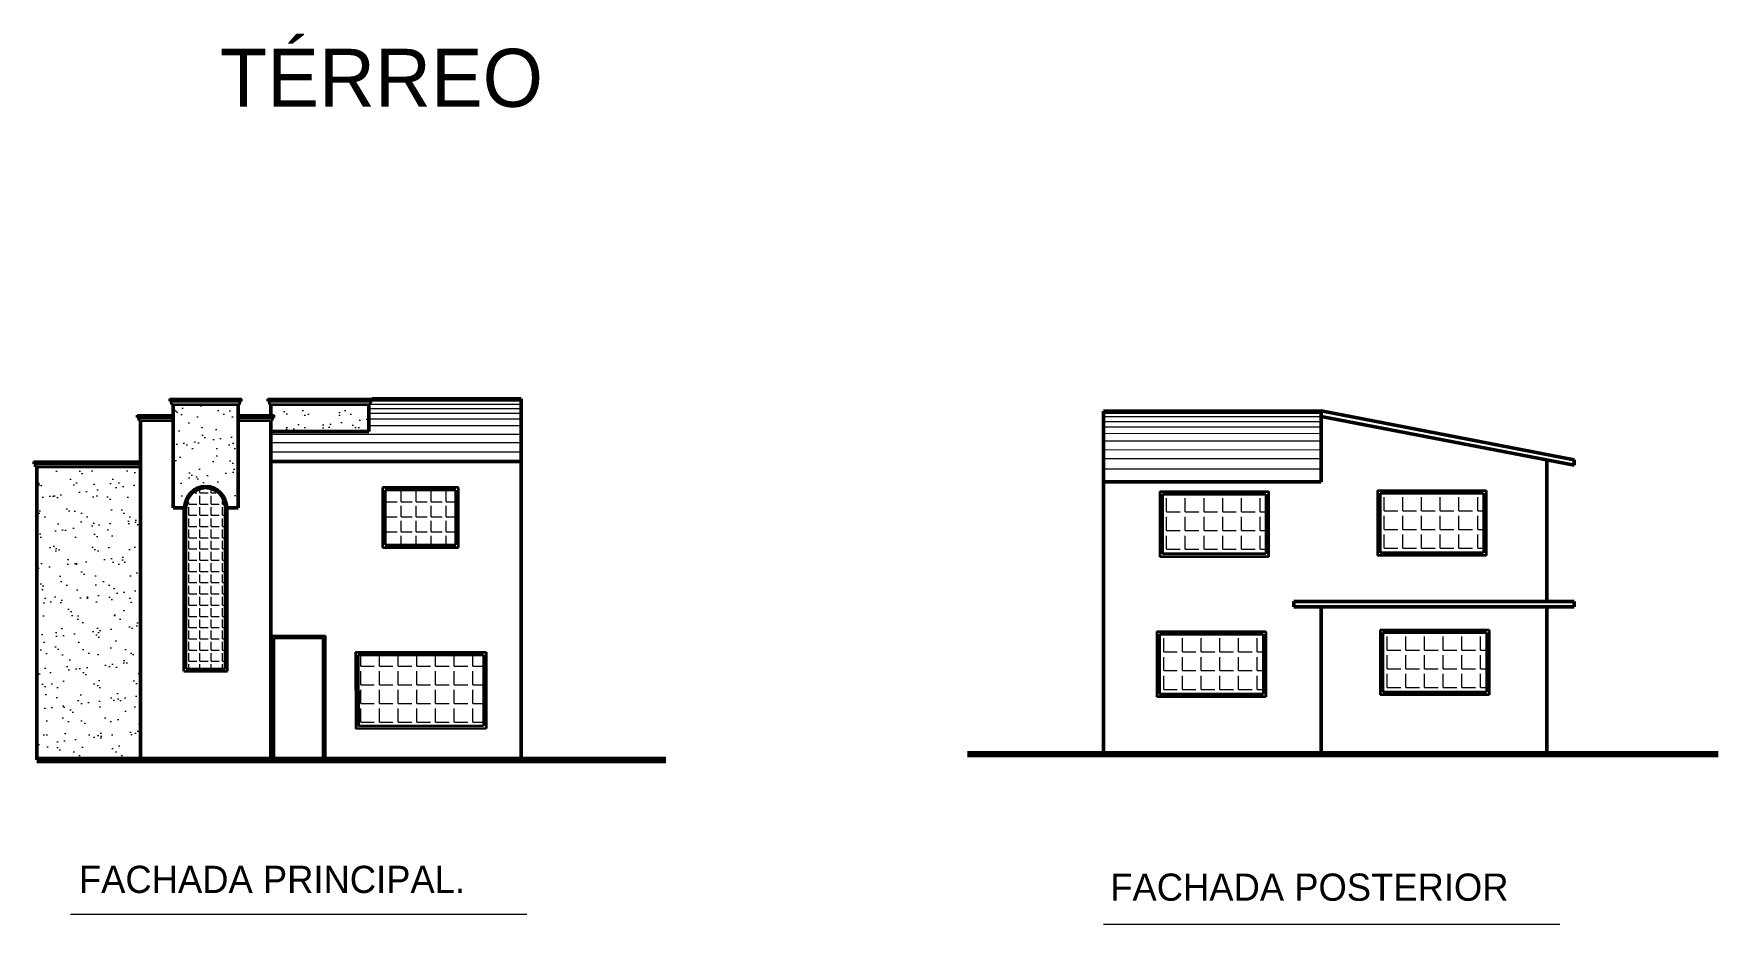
# Model space of a CAD drawing. Header units: millimetres. Extents: x 180.2 to 212.9, y 178.4 to 260.3.
# Drawn here: x 180.18 to 209.23, y 226.16 to 241.51 of the extents above; entities that cross this region are included whole.
import ezdxf

# ---------------------------------------------------------------- set-up
doc = ezdxf.new("R2010")
doc.units = ezdxf.units.MM
for name, color, linetype, lineweight in [('cable', 152, 'Continuous', 13), ('eje', 141, 'Continuous', 100), ('ejes', 2, 'Continuous', 100), ('fachada 2', 157, 'Continuous', 35), ('fachada 3', 22, 'Continuous', 50), ('fachda 1', 84, 'Continuous', 13)]:
    doc.layers.add(name, color=color, linetype=linetype, lineweight=lineweight)
pattern_1 = [(37.5, (138.52336, 77.9684), (-0.0147798, 0.452081), [0, -0.35663, 0, -0.3988625, 0, -0.3812656]), (7.5, (138.52336, 77.9684), (0.4152339, 0.662146), [0, -0.1923925, 0, -0.32143625, 0, -0.1231781]), (327.5, (138.23477, 77.9684), (0.7306555, 0.0013278), [0, -0.1173125, 0, -0.422325, 0, -0.55136875]), (317.5, (138.23477, 77.9684), (0.7053125, 0.2059246), [0, -0.05865625, 0, -0.2768575, 0, -0.31674375])]

msp = doc.modelspace()

# ---------------------------------------------------------------- hatches: boundary and pattern name
at = {"layer": 'fachda 1', "linetype": 'Continuous'}
h = msp.add_hatch(dxfattribs=at)
h.set_pattern_fill('AR-SAND', color=256, scale=0.234625, style=0)
h.set_pattern_definition(pattern_1)
h.paths.add_polyline_path([(183.706, 234.839), (183.706, 235.12), (182.58, 235.12), (182.58, 233.337), (182.767, 233.337, -0.993697), (183.518, 233.337), (183.706, 233.337)])
h.paths.add_polyline_path([(184.269, 235.12), (184.269, 234.933), (184.325, 234.933), (184.325, 234.895), (184.297, 234.895), (184.297, 234.839), (184.269, 234.839), (184.269, 234.651), (185.958, 234.651), (185.958, 235.12)])
h = msp.add_hatch(dxfattribs=at)
h.set_pattern_fill('AR-SAND', color=256, scale=0.234625, style=0)
h.set_pattern_definition(pattern_1)
h.paths.add_polyline_path([(182.017, 234.041), (180.233, 234.041), (180.233, 228.992), (182.017, 228.992)])
h = msp.add_hatch(dxfattribs=at)
h.set_pattern_fill('ANGLE', color=256, scale=1.173125, style=0)
h.set_pattern_definition([(0, (127.3315, 79.7224), (0, 0.3226094), [0.234625, -0.0879844]), (90, (127.3315, 79.7224), (-0.3226094, 2e-17), [0.234625, -0.0879844])])
h.paths.add_polyline_path([(203.397, 232.559), (205.18, 232.559), (205.18, 233.589), (203.397, 233.589)])
h = msp.add_hatch(dxfattribs=at)
h.set_pattern_fill('ANGLE', color=256, scale=1.173125, style=0)
h.set_pattern_definition([(0, (123.57943, 79.7041), (0, 0.3226094), [0.234625, -0.0879844]), (90, (123.57943, 79.7041), (-0.3226094, 2e-17), [0.234625, -0.0879844])])
h.paths.add_polyline_path([(199.645, 232.541), (201.428, 232.541), (201.428, 233.571), (199.645, 233.571)])
h = msp.add_hatch(dxfattribs=at)
h.set_pattern_fill('ANGLE', color=256, scale=1.173125, style=0)
h.set_pattern_definition([(0, (123.52903, 77.29055), (0, 0.3226094), [0.234625, -0.0879844]), (90, (123.52903, 77.29055), (-0.3226094, 2e-17), [0.234625, -0.0879844])])
h.paths.add_polyline_path([(199.594, 230.127), (201.378, 230.127), (201.378, 231.158), (199.594, 231.158)])
h = msp.add_hatch(dxfattribs=at)
h.set_pattern_fill('ANGLE', color=256, scale=1.173125, style=0)
h.set_pattern_definition([(0, (127.38198, 77.32212), (0, 0.3226094), [0.234625, -0.0879844]), (90, (127.38198, 77.32212), (-0.3226094, 2e-17), [0.234625, -0.0879844])])
h.paths.add_polyline_path([(203.447, 230.159), (205.231, 230.159), (205.231, 231.189), (203.447, 231.189)])
h = msp.add_hatch(dxfattribs=at)
h.set_pattern_fill('ANGLE', color=256, scale=1.173125, style=0)
h.set_pattern_definition([(0, (130.3275, 75.1107), (0, 0.3226094), [0.234625, -0.0879844]), (90, (130.3275, 75.1107), (-0.3226094, 2e-17), [0.234625, -0.0879844])])
h.paths.add_polyline_path([(185.774, 230.8), (185.778, 229.574), (187.936, 229.58), (187.933, 230.8)])

# ---------------------------------------------------------------- linework, layer by layer
at = {"layer": 'eje', "linetype": 'Continuous'}
for p, q in [((180.233, 228.992), (191.079, 228.992)), ((196.28, 229.092), (209.23, 229.095))]:
    msp.add_line(p, q, dxfattribs=at)
at = {"layer": 'ejes', "lineweight": 13}
for p, q in [((180.81, 226.334), (188.68, 226.334)), ((198.63, 226.158), (206.5, 226.158))]:
    msp.add_line(p, q, dxfattribs=at)
at = {"layer": 'fachada 2', "linetype": 'Continuous'}
for p, q in [((182.523, 235.214), (183.762, 235.214)), ((182.523, 235.177), (182.523, 235.214)), ((182.523, 235.177), (183.762, 235.177)), ((182.551, 235.12), (182.551, 235.177)), ((182.551, 235.12), (183.734, 235.12)), ((183.734, 235.12), (183.734, 235.177)), ((183.762, 235.177), (183.762, 235.214)), ((184.213, 235.214), (184.269, 235.214)), ((184.213, 235.177), (184.213, 235.214)), ((184.213, 235.177), (186.015, 235.177)), ((184.241, 235.12), (184.241, 235.177)), ((184.241, 235.177), (184.269, 235.177)), ((184.241, 235.12), (185.986, 235.12)), ((184.269, 235.214), (186.015, 235.214)), ((185.986, 235.12), (185.986, 235.177)), ((186.015, 235.177), (186.015, 235.214)), ((181.96, 234.933), (182.58, 234.933)), ((181.96, 234.895), (181.96, 234.933)), ((181.96, 234.895), (182.58, 234.895)), ((181.988, 234.839), (181.988, 234.895)), ((181.988, 234.839), (182.58, 234.839)), ((183.706, 234.933), (184.325, 234.933)), ((183.706, 234.895), (184.325, 234.895)), ((183.706, 234.839), (184.297, 234.839)), ((184.297, 234.839), (184.297, 234.895)), ((184.325, 234.895), (184.325, 234.933)), ((180.177, 234.135), (182.017, 234.135)), ((180.177, 234.097), (180.177, 234.135)), ((180.177, 234.097), (182.017, 234.097)), ((180.205, 234.041), (180.205, 234.097)), ((180.205, 234.041), (182.017, 234.041)), ((186.191, 233.688), (186.191, 232.655)), ((186.191, 233.641), (186.191, 233.641)), ((187.505, 233.687), (186.191, 233.688)), ((186.238, 233.688), (186.238, 233.688)), ((186.238, 233.641), (186.238, 232.701)), ((187.458, 233.64), (186.238, 233.641)), ((187.458, 232.701), (187.458, 233.64)), ((187.505, 232.655), (187.505, 233.687)), ((199.598, 233.618), (201.475, 233.618)), ((199.598, 233.618), (199.598, 232.494)), ((201.475, 233.618), (201.475, 232.494)), ((203.35, 233.636), (205.227, 233.636)), ((203.35, 233.636), (203.35, 232.512)), ((203.397, 233.589), (205.18, 233.589)), ((203.397, 233.589), (203.397, 232.559)), ((205.18, 233.589), (205.18, 232.559)), ((205.227, 233.636), (205.227, 232.512)), ((182.767, 230.522), (182.767, 233.337)), ((182.805, 230.559), (182.805, 233.337)), ((183.479, 230.559), (183.479, 233.338)), ((183.518, 230.522), (183.518, 233.337)), ((199.645, 233.571), (201.428, 233.571)), ((199.645, 233.571), (199.645, 232.541)), ((201.428, 233.571), (201.428, 232.541)), ((186.191, 232.701), (186.191, 232.701)), ((186.191, 232.655), (187.505, 232.655)), ((186.238, 232.701), (187.458, 232.701)), ((186.238, 232.655), (186.238, 232.655)), ((201.475, 232.494), (199.598, 232.494)), ((201.428, 232.541), (199.645, 232.541)), ((205.227, 232.512), (203.35, 232.512)), ((205.18, 232.559), (203.397, 232.559)), ((184.288, 228.992), (184.288, 231.132)), ((184.288, 231.132), (185.207, 231.132)), ((184.325, 228.992), (184.325, 231.094)), ((184.325, 231.094), (185.17, 231.094)), ((185.17, 228.992), (185.17, 231.094)), ((185.207, 228.992), (185.207, 231.132)), ((199.548, 231.205), (201.425, 231.205)), ((199.548, 231.205), (199.548, 230.08)), ((199.594, 231.158), (201.378, 231.158)), ((199.594, 231.158), (199.594, 230.127)), ((201.378, 231.158), (201.378, 230.127)), ((201.425, 231.205), (201.425, 230.08)), ((203.4, 231.236), (203.4, 230.112)), ((203.4, 231.236), (205.277, 231.236)), ((203.447, 231.189), (203.447, 230.159)), ((203.447, 231.189), (205.231, 231.189)), ((205.231, 231.189), (205.231, 230.159)), ((205.277, 231.236), (205.277, 230.112)), ((185.727, 230.847), (187.98, 230.847)), ((185.727, 230.847), (185.731, 229.527)), ((185.727, 230.8), (185.727, 230.8)), ((185.774, 230.848), (185.774, 230.847)), ((185.774, 230.8), (187.933, 230.8)), ((185.774, 230.8), (185.778, 229.574)), ((187.933, 230.8), (187.936, 229.58)), ((187.98, 230.847), (187.983, 229.534)), ((182.767, 230.522), (183.518, 230.522)), ((182.805, 230.559), (183.479, 230.559)), ((201.378, 230.127), (199.594, 230.127)), ((205.277, 230.112), (203.4, 230.112)), ((205.231, 230.159), (203.447, 230.159)), ((201.425, 230.08), (199.548, 230.08)), ((185.731, 229.574), (185.731, 229.574)), ((187.983, 229.534), (185.731, 229.527)), ((187.936, 229.58), (185.778, 229.574)), ((185.778, 229.527), (185.778, 229.527))]:
    msp.add_line(p, q, dxfattribs=at)
for centre, radius, start, end in [((183.143, 233.335), 0.375, 0.3623, 179.6377), ((183.142, 233.336), 0.337, 0.2017, 179.7983)]:
    msp.add_arc(centre, radius, start, end, dxfattribs=at)
at = {"layer": 'fachada 3', "linetype": 'Continuous'}
for p, q in [((182.58, 233.337), (182.58, 235.12)), ((183.706, 234.839), (183.706, 235.12)), ((184.269, 234.933), (184.269, 235.12)), ((185.958, 234.651), (185.958, 235.12)), ((188.586, 235.214), (186.015, 235.214)), ((188.586, 228.992), (188.586, 235.214)), ((182.017, 228.992), (182.017, 234.839)), ((183.706, 233.337), (183.706, 234.839)), ((184.269, 228.992), (184.269, 234.839)), ((198.626, 235.005), (202.38, 235.006)), ((198.626, 229.099), (198.626, 235.005)), ((202.38, 235.006), (206.744, 234.166)), ((202.38, 233.786), (202.38, 235.006)), ((202.38, 234.91), (206.744, 234.07)), ((184.269, 234.651), (185.958, 234.651)), ((180.233, 228.992), (180.233, 234.041)), ((184.269, 234.135), (188.586, 234.135)), ((206.275, 231.722), (206.275, 234.16)), ((206.744, 234.07), (206.744, 234.166)), ((198.627, 233.785), (202.38, 233.786)), ((182.58, 233.337), (182.767, 233.337)), ((183.518, 233.337), (183.706, 233.337)), ((201.911, 231.721), (206.744, 231.722)), ((201.911, 231.627), (201.911, 231.721)), ((201.911, 231.627), (206.744, 231.628)), ((202.38, 229.099), (202.38, 231.627)), ((206.275, 229.099), (206.275, 231.628)), ((206.744, 231.628), (206.744, 231.722))]:
    msp.add_line(p, q, dxfattribs=at)
at = {"layer": 'fachda 1', "linetype": 'Continuous'}
for p, q in [((188.586, 235.045), (185.958, 235.045)), ((188.586, 235.172), (185.986, 235.172)), ((188.586, 235.12), (185.986, 235.12)), ((188.586, 234.963), (185.956, 234.963)), ((188.586, 234.867), (185.958, 234.867)), ((198.626, 234.967), (202.38, 234.968)), ((198.626, 234.91), (202.38, 234.911)), ((198.626, 234.826), (202.38, 234.827)), ((188.586, 234.599), (184.269, 234.599)), ((188.586, 234.599), (184.269, 234.599)), ((188.586, 234.599), (184.269, 234.599)), ((188.586, 234.749), (185.958, 234.749)), ((198.626, 234.733), (202.38, 234.734)), ((198.626, 234.62), (202.38, 234.621)), ((198.626, 234.489), (202.38, 234.49)), ((188.586, 234.457), (184.269, 234.457)), ((188.586, 234.293), (184.269, 234.293)), ((198.626, 234.338), (202.38, 234.339)), ((198.626, 234.188), (202.38, 234.189)), ((198.627, 234.01), (202.381, 234.011)), ((182.959, 233.595), (182.991, 233.595)), ((183.043, 233.595), (183.043, 233.632)), ((183.043, 233.595), (183.184, 233.595)), ((183.237, 233.595), (183.236, 233.635)), ((183.237, 233.595), (183.325, 233.594)), ((186.258, 233.44), (186.258, 233.628)), ((186.517, 233.44), (186.517, 233.628)), ((186.775, 233.44), (186.775, 233.628)), ((187.033, 233.44), (187.033, 233.628)), ((187.291, 233.44), (187.291, 233.628)), ((182.85, 233.402), (182.85, 233.436)), ((182.85, 233.402), (182.991, 233.402)), ((182.85, 233.208), (182.85, 233.349)), ((183.043, 233.402), (183.043, 233.542)), ((183.043, 233.402), (183.184, 233.402)), ((183.043, 233.208), (183.043, 233.349)), ((183.237, 233.402), (183.237, 233.542)), ((183.237, 233.402), (183.378, 233.402)), ((183.237, 233.208), (183.237, 233.349)), ((183.431, 233.402), (183.431, 233.455)), ((183.431, 233.402), (183.451, 233.402)), ((183.431, 233.208), (183.431, 233.349)), ((186.258, 233.44), (186.446, 233.44)), ((186.258, 233.182), (186.258, 233.37)), ((186.517, 233.44), (186.704, 233.44)), ((186.517, 233.182), (186.517, 233.37)), ((186.775, 233.44), (186.962, 233.44)), ((186.775, 233.182), (186.775, 233.37)), ((187.033, 233.44), (187.22, 233.44)), ((187.033, 233.182), (187.033, 233.37)), ((187.291, 233.44), (187.456, 233.44)), ((187.291, 233.182), (187.291, 233.37)), ((182.85, 233.208), (182.991, 233.208)), ((182.85, 233.014), (182.85, 233.155)), ((182.85, 233.014), (182.991, 233.014)), ((183.043, 233.208), (183.184, 233.208)), ((183.043, 233.014), (183.043, 233.155)), ((183.043, 233.014), (183.184, 233.014)), ((183.237, 233.208), (183.378, 233.208)), ((183.237, 233.014), (183.237, 233.155)), ((183.237, 233.014), (183.378, 233.014)), ((183.431, 233.208), (183.479, 233.208)), ((183.431, 233.014), (183.431, 233.155)), ((183.431, 233.014), (183.479, 233.014)), ((186.258, 233.182), (186.446, 233.182)), ((186.258, 232.924), (186.258, 233.112)), ((186.517, 233.182), (186.704, 233.182)), ((186.517, 232.924), (186.517, 233.112)), ((186.775, 233.182), (186.962, 233.182)), ((186.775, 232.924), (186.775, 233.112)), ((187.033, 233.182), (187.22, 233.182)), ((187.033, 232.924), (187.033, 233.112)), ((187.291, 233.182), (187.456, 233.182)), ((187.291, 232.924), (187.291, 233.112)), ((182.85, 232.821), (182.85, 232.962)), ((182.85, 232.821), (182.991, 232.821)), ((182.85, 232.627), (182.85, 232.768)), ((183.043, 232.821), (183.043, 232.962)), ((183.043, 232.821), (183.184, 232.821)), ((183.043, 232.627), (183.043, 232.768)), ((183.237, 232.821), (183.237, 232.962)), ((183.237, 232.821), (183.378, 232.821)), ((183.237, 232.627), (183.237, 232.768)), ((183.431, 232.821), (183.431, 232.962)), ((183.431, 232.821), (183.479, 232.821)), ((183.431, 232.627), (183.431, 232.768)), ((186.258, 232.924), (186.446, 232.924)), ((186.258, 232.701), (186.258, 232.854)), ((186.517, 232.924), (186.704, 232.924)), ((186.517, 232.701), (186.517, 232.854)), ((186.775, 232.924), (186.962, 232.924)), ((186.775, 232.701), (186.775, 232.854)), ((187.033, 232.924), (187.22, 232.924)), ((187.033, 232.701), (187.033, 232.854)), ((187.291, 232.924), (187.456, 232.924)), ((187.291, 232.701), (187.291, 232.854)), ((182.85, 232.627), (182.991, 232.627)), ((182.85, 232.434), (182.85, 232.575)), ((182.85, 232.434), (182.991, 232.434)), ((183.043, 232.627), (183.184, 232.627)), ((183.043, 232.434), (183.043, 232.575)), ((183.043, 232.434), (183.184, 232.434)), ((183.237, 232.627), (183.378, 232.627)), ((183.237, 232.434), (183.237, 232.575)), ((183.237, 232.434), (183.378, 232.434)), ((183.431, 232.627), (183.479, 232.627)), ((183.431, 232.434), (183.431, 232.575)), ((183.431, 232.434), (183.479, 232.434)), ((182.85, 232.24), (182.85, 232.381)), ((182.85, 232.24), (182.991, 232.24)), ((182.85, 232.047), (182.85, 232.187)), ((183.043, 232.24), (183.043, 232.381)), ((183.043, 232.24), (183.184, 232.24)), ((183.043, 232.047), (183.043, 232.187)), ((183.237, 232.24), (183.237, 232.381)), ((183.237, 232.24), (183.378, 232.24)), ((183.237, 232.047), (183.237, 232.187)), ((183.431, 232.24), (183.431, 232.381)), ((183.431, 232.24), (183.479, 232.24)), ((183.431, 232.047), (183.431, 232.187)), ((182.85, 232.047), (182.991, 232.047)), ((182.85, 231.853), (182.85, 231.994)), ((182.85, 231.853), (182.991, 231.853)), ((183.043, 232.047), (183.184, 232.047)), ((183.043, 231.853), (183.043, 231.994)), ((183.043, 231.853), (183.184, 231.853)), ((183.237, 232.047), (183.378, 232.047)), ((183.237, 231.853), (183.237, 231.994)), ((183.237, 231.853), (183.378, 231.853)), ((183.431, 232.047), (183.479, 232.047)), ((183.431, 231.853), (183.431, 231.994)), ((183.431, 231.853), (183.479, 231.853)), ((182.85, 231.66), (182.85, 231.8)), ((182.85, 231.66), (182.991, 231.66)), ((182.85, 231.466), (182.85, 231.607)), ((183.043, 231.66), (183.043, 231.8)), ((183.043, 231.66), (183.184, 231.66)), ((183.043, 231.466), (183.043, 231.607)), ((183.237, 231.66), (183.237, 231.8)), ((183.237, 231.66), (183.378, 231.66)), ((183.237, 231.466), (183.237, 231.607)), ((183.431, 231.66), (183.431, 231.8)), ((183.431, 231.66), (183.479, 231.66)), ((183.431, 231.466), (183.431, 231.607)), ((182.85, 231.466), (182.991, 231.466)), ((182.85, 231.272), (182.85, 231.413)), ((182.85, 231.272), (182.991, 231.272)), ((183.043, 231.466), (183.184, 231.466)), ((183.043, 231.272), (183.043, 231.413)), ((183.043, 231.272), (183.184, 231.272)), ((183.237, 231.466), (183.378, 231.466)), ((183.237, 231.272), (183.237, 231.413)), ((183.237, 231.272), (183.378, 231.272)), ((183.431, 231.466), (183.479, 231.466)), ((183.431, 231.272), (183.431, 231.413)), ((183.431, 231.272), (183.479, 231.272)), ((182.85, 231.079), (182.85, 231.22)), ((182.85, 231.079), (182.991, 231.079)), ((182.85, 230.885), (182.85, 231.026)), ((183.043, 231.079), (183.043, 231.22)), ((183.043, 231.079), (183.184, 231.079)), ((183.043, 230.885), (183.043, 231.026)), ((183.237, 231.079), (183.237, 231.22)), ((183.237, 231.079), (183.378, 231.079)), ((183.237, 230.885), (183.237, 231.026)), ((183.431, 231.079), (183.431, 231.22)), ((183.431, 231.079), (183.479, 231.079)), ((183.431, 230.885), (183.431, 231.026)), ((182.85, 230.885), (182.991, 230.885)), ((182.85, 230.692), (182.85, 230.832)), ((182.85, 230.692), (182.991, 230.692)), ((183.043, 230.885), (183.184, 230.885)), ((183.043, 230.692), (183.043, 230.832)), ((183.043, 230.692), (183.184, 230.692)), ((183.237, 230.885), (183.378, 230.885)), ((183.237, 230.692), (183.237, 230.832)), ((183.237, 230.692), (183.378, 230.692)), ((183.431, 230.885), (183.479, 230.885)), ((183.431, 230.692), (183.431, 230.832)), ((183.431, 230.692), (183.479, 230.692)), ((182.85, 230.559), (182.85, 230.639)), ((183.043, 230.559), (183.043, 230.639)), ((183.237, 230.559), (183.237, 230.639)), ((183.431, 230.559), (183.431, 230.639))]:
    msp.add_line(p, q, dxfattribs=at)

# ---------------------------------------------------------------- texts
msp.add_text('TÉRREO', height=1).set_placement((183.388, 240.248))
at = {"layer": 'cable', "lineweight": 13, "char_height": 0.46925, "width": 8.6281, "attachment_point": 1}
for s, insert in [('FACHADA PRINCIPAL.', (180.957, 227.167)), ('FACHADA POSTERIOR', (198.744, 227.033))]:
    msp.add_mtext(s, dxfattribs=dict(at, insert=insert))

doc.saveas('drawing.dxf')
